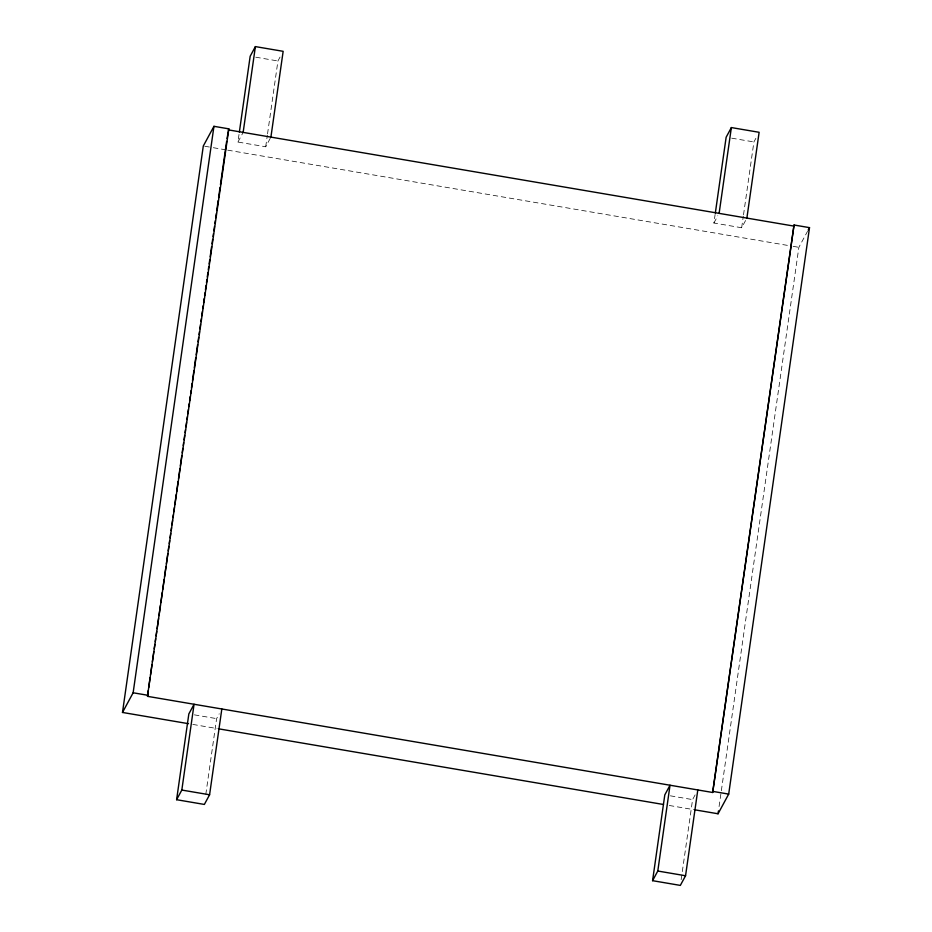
<?xml version="1.0" encoding="UTF-8"?>
<svg xmlns="http://www.w3.org/2000/svg" width="932" height="932" viewBox="0 0 932 932"><rect width="100%" height="100%" fill="white"/><g stroke="black" fill="none" stroke-linecap="round" stroke-linejoin="round"><path stroke-width="0.7" stroke-dasharray="4.66 3.5" d="M270.257 138.332L265.702 146.767L237.928 142.048L239.151 133.462M265.702 146.767L267.333 135.326M267.531 133.905L277.934 60.976L280.544 56.153M205.797 794.413L216.608 718.63L219.218 713.807M745.577 220.511L741.662 227.746L713.9 223.016L715.124 214.442M741.662 227.746L743.293 216.306M743.503 214.873L753.906 141.944L755.864 138.332M681.152 879.68L692.581 799.598L695.19 794.775M719.073 806.576L721.135 792.153M721.345 790.72L798.864 247.318L807.52 231.334M237.928 142.048L243.147 132.402M713.9 223.016L717.815 215.781M255.729 57.19L277.934 60.976M731.69 138.169L753.906 141.944M204.749 146.242L211.925 147.466M213.358 147.71L226.266 149.912M227.711 150.157L791.687 246.095M793.132 246.339L798.864 247.318M194.392 714.856L216.608 718.63M670.364 795.823L692.581 799.598M192.808 724.42L217.203 728.579M669.258 805.481L693.653 809.628"/><path stroke-width="1.4" d="M188.509 723.686L122.488 712.456L203.304 145.998L213.952 126.321L228.829 128.849L147.454 696.332L712.665 792.48L794.041 225.008L809.512 227.641L728.696 794.099L718.048 813.776L695.086 809.873M122.488 712.456L133.136 692.779L213.952 126.321M147.664 694.888L148.281 690.565M148.689 687.676L150.134 677.587M150.541 674.71L151.986 664.621M152.394 661.732L153.827 651.643M154.246 648.765L154.863 644.443M155.271 641.554L155.679 638.676M156.098 635.787L156.716 631.465M157.124 628.587L158.556 618.499M158.976 615.609L160.409 605.52M160.828 602.643L162.261 592.554M162.669 589.665L164.114 579.576M164.521 576.698L165.966 566.609M166.374 563.72L167.818 553.631M168.226 550.754L168.843 546.42M169.251 543.542L169.671 540.665M170.078 537.776L170.696 533.453M171.104 530.564L171.511 527.687M171.931 524.809L172.548 520.475M172.956 517.598L173.364 514.72M173.783 511.831L174.4 507.509M174.808 504.62L176.241 494.531M176.661 491.653L178.094 481.564M178.513 478.675L179.946 468.586M180.365 465.709L181.798 455.62M182.206 452.731L182.823 448.409M183.243 445.531L183.651 442.642M184.058 439.764L184.676 435.442M185.095 432.553L185.503 429.675M185.911 426.786L186.528 422.464M186.936 419.586L187.355 416.697M187.763 413.82L188.38 409.498M188.788 406.608L189.208 403.731M189.615 400.842L190.233 396.519M190.641 393.642L191.048 390.753M191.468 387.875L192.085 383.553M192.493 380.664L193.938 370.575M194.345 367.697L195.778 357.608M196.198 354.719L197.631 344.63M198.05 341.753L198.667 337.431M199.075 334.541L199.483 331.664M199.891 328.775L200.508 324.452M200.928 321.575L201.335 318.686M201.743 315.808L202.361 311.486M202.78 308.597L203.188 305.719M203.595 302.83L204.213 298.508M204.621 295.63L205.04 292.741M205.448 289.864L206.065 285.541M206.473 282.652L206.892 279.775M207.3 276.886L207.918 272.563M208.325 269.686L208.733 266.797M209.152 263.919L209.77 259.597M210.178 256.708L211.622 246.619M212.03 243.741L212.647 239.407M213.055 236.53L213.463 233.652M213.882 230.763L214.5 226.441M214.908 223.552L215.315 220.674M215.735 217.797L216.352 213.463M216.76 210.585L218.193 200.496M218.612 197.607L220.045 187.518M220.465 184.641L226.627 141.396M227.035 138.519L228.829 128.849M239.361 132.041L250.172 56.246L255.391 46.6L283.153 51.318L270.909 137.121M243.147 132.402L255.391 46.6M176.602 799.703L188.846 713.9L194.066 704.254L181.822 790.056L176.602 799.703L204.364 804.433L209.584 794.775L221.828 708.984M715.333 213.009L726.144 137.225L731.364 127.568L759.126 132.297L746.882 218.1M719.12 213.37L731.364 127.568M652.575 880.682L664.807 794.88L670.026 785.233L657.794 871.024L652.575 880.682L680.337 885.4L685.556 875.754L697.8 789.952M712.665 792.48L794.041 225.008M718.048 813.776L718.456 810.898M808.184 230.099L809.512 227.641M228.27 129.863L793.482 226.022M133.136 692.779L148.002 695.307M713.213 791.466L728.696 794.099M218.636 728.824L663.514 804.502M181.822 790.056L209.584 794.775M657.794 871.024L685.556 875.754"/></g></svg>
